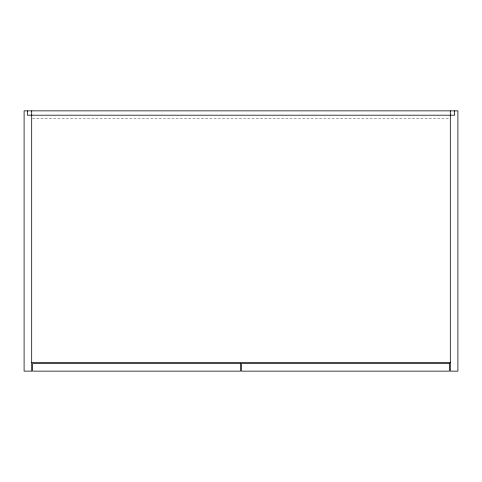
<?xml version="1.0" encoding="UTF-8"?>
<svg xmlns="http://www.w3.org/2000/svg" width="482" height="482" viewBox="0 0 482 482"><rect width="100%" height="100%" fill="white"/><g stroke="black" fill="none" stroke-linecap="round" stroke-linejoin="round"><path stroke-width="0.36" stroke-dasharray="2.41 1.81" d="M32.445 118.452L449.555 118.452"/><path stroke-width="0.72" d="M31.692 362.464L450.309 362.464M454.647 110.86L454.647 115.198L27.354 115.198L27.354 110.86M450.309 110.86L450.309 371.14L457.9 371.14L457.9 110.86L24.1 110.86L24.1 371.14L31.692 371.14L31.692 110.86M240.566 363.548L32.559 363.548L32.559 371.14L240.566 371.14L240.566 363.548M449.441 363.548L241.434 363.548L241.434 371.14L449.441 371.14L449.441 363.548"/></g></svg>
